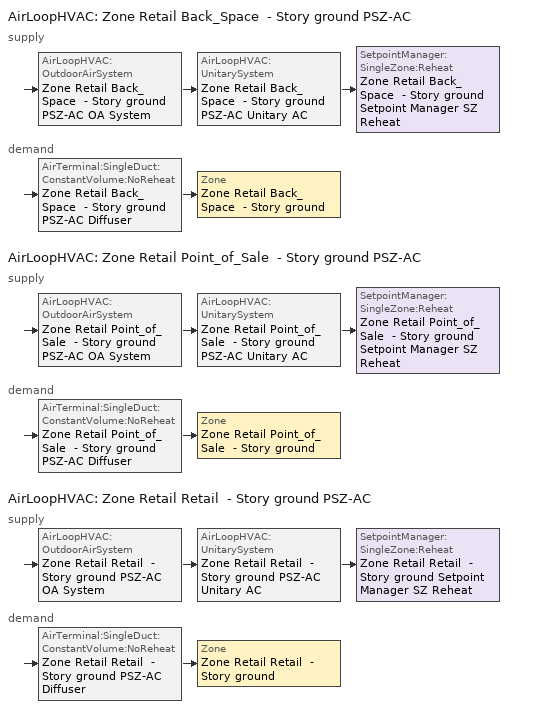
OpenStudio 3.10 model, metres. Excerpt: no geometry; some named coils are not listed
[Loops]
AirLoopHVAC 'Zone Retail Back_Space  - Story ground PSZ-AC'
 supply: AirLoopHVAC:OutdoorAirSystem 'Zone Retail Back_Space  - Story ground PSZ-AC OA System' > AirLoopHVAC:UnitarySystem 'Zone Retail Back_Space  - Story ground PSZ-AC Unitary AC' > SetpointManager:SingleZone:Reheat 'Zone Retail Back_Space  - Story ground Setpoint Manager SZ Reheat'
 demand: AirTerminal:SingleDuct:ConstantVolume:NoReheat 'Zone Retail Back_Space  - Story ground PSZ-AC Diffuser' > Zone 'Zone Retail Back_Space  - Story ground'
AirLoopHVAC 'Zone Retail Point_of_Sale  - Story ground PSZ-AC'
 supply: AirLoopHVAC:OutdoorAirSystem 'Zone Retail Point_of_Sale  - Story ground PSZ-AC OA System' > AirLoopHVAC:UnitarySystem 'Zone Retail Point_of_Sale  - Story ground PSZ-AC Unitary AC' > SetpointManager:SingleZone:Reheat 'Zone Retail Point_of_Sale  - Story ground Setpoint Manager SZ Reheat'
 demand: AirTerminal:SingleDuct:ConstantVolume:NoReheat 'Zone Retail Point_of_Sale  - Story ground PSZ-AC Diffuser' > Zone 'Zone Retail Point_of_Sale  - Story ground'
AirLoopHVAC 'Zone Retail Retail  - Story ground PSZ-AC'
 supply: AirLoopHVAC:OutdoorAirSystem 'Zone Retail Retail  - Story ground PSZ-AC OA System' > AirLoopHVAC:UnitarySystem 'Zone Retail Retail  - Story ground PSZ-AC Unitary AC' > SetpointManager:SingleZone:Reheat 'Zone Retail Retail  - Story ground Setpoint Manager SZ Reheat'
 demand: AirTerminal:SingleDuct:ConstantVolume:NoReheat 'Zone Retail Retail  - Story ground PSZ-AC Diffuser' > Zone 'Zone Retail Retail  - Story ground'
[SizingPeriod:DesignDay] Barometric Pressure {Pa}=100034; Wind Speed {m/s}=3.5; Wind Direction {deg}=320; Rain Indicator=No; Snow Indicator=No; Day of Month=21; Day Type=SummerDesignDay; Daylight Saving Time Indicator=No; Humidity Condition Type=Wetbulb; Dry-Bulb Temperature Range Modifier Type=DefaultMultipliers; Solar Model Indicator=ASHRAETau
Name | Maximum Dry-Bulb Temperature {C} | Daily Dry-Bulb Temperature Range {deltaC} | Month | Wetbulb or DewPoint at Maximum Dry-Bulb {C} | ASHRAE Clear Sky Optical Depth for Beam Irradiance | ASHRAE Clear Sky Optical Depth for Diffuse Irradiance
Dothan Rgnl October .4% Condns DB=>MCWB 1 | 32.1 | 11.8 | 10 | 22.4 | 0.369 | 2.512
Dothan Rgnl September .4% Condns DB=>MCWB 1 | 35.2 | 10.3 | 9 | 22.8 | 0.397 | 2.425
[Sizing:Zone] Zone Cooling Design Supply Air Temperature Input Method=SupplyAirTemperature; Zone Cooling Design Supply Air Temperature {C}=12.7778; Zone Cooling Design Supply Air Temperature Difference {deltaC}=11.11; Zone Heating Design Supply Air Temperature Input Method=SupplyAirTemperature; Zone Heating Design Supply Air Temperature {C}=50; Zone Heating Design Supply Air Temperature Difference {deltaC}=11.11; Zone Cooling Design Supply Air Humidity Ratio {kg-H2O/kg-air}=0.0085; Zone Heating Design Supply Air Humidity Ratio {kg-H2O/kg-air}=0.008; Cooling Design Air Flow Method=DesignDay; Heating Design Air Flow Method=DesignDay; Heating Maximum Air Flow Fraction=1; Account for Dedicated Outdoor Air System=No; Dedicated Outdoor Air System Control Strategy=NeutralSupplyAir; Dedicated Outdoor Air Low Setpoint Temperature for Design {C}=autosize; Dedicated Outdoor Air High Setpoint Temperature for Design {C}=autosize; Zone Load Sizing Method=Sensible Load Only No Latent Load; Zone Latent Cooling Design Supply Air Humidity Ratio Input Method=HumidityRatioDifference; Zone Cooling Design Supply Air Humidity Ratio Difference {kgWater/kgDryAir}=0.005; Zone Latent Heating Design Supply Air Humidity Ratio Input Method=HumidityRatioDifference; Zone Humidification Design Supply Air Humidity Ratio Difference {kgWater/kgDryAir}=0.005; Sizing Option=Coincident
Zone Retail Retail  - Story ground; Zone Retail Point_of_Sale  - Story ground; Zone Retail Back_Space  - Story ground
[Zone equipment]
Zone Retail Retail  - Story ground: Zone Retail Retail  - Story ground PSZ-AC Diffuser
Zone Retail Point_of_Sale  - Story ground: Zone Retail Point_of_Sale  - Story ground PSZ-AC Diffuser
Zone Retail Back_Space  - Story ground: Zone Retail Back_Space  - Story ground PSZ-AC Diffuser
[AirLoopHVAC] Design Return Air Flow Fraction of Supply Air Flow=1
Name | Availability Schedule | Design Supply Air Flow Rate {m3/s}
Zone Retail Back_Space  - Story ground PSZ-AC | Zone Retail Back_Space  - Story ground PSZ-AC Occ Sch | 0.587055
Zone Retail Point_of_Sale  - Story ground PSZ-AC | Zone Retail Point_of_Sale  - Story ground PSZ-AC Occ Sch | 0.297817
Zone Retail Retail  - Story ground PSZ-AC | Zone Retail Retail  - Story ground PSZ-AC Occ Sch | 2.7614
[Sizing:System] Type of Load to Size On=Sensible; Central Heating Maximum System Air Flow Ratio=1; Preheat Design Temperature {C}=7.22222; Preheat Design Humidity Ratio {kg-H2O/kg-Air}=0.008; Precool Design Temperature {C}=12.7778; Precool Design Humidity Ratio {kg-H2O/kg-Air}=0.008; Central Cooling Design Supply Air Temperature {C}=12.7778; Central Heating Design Supply Air Temperature {C}=50; Sizing Option=Coincident; 100% Outdoor Air in Cooling=No; 100% Outdoor Air in Heating=No; Central Cooling Design Supply Air Humidity Ratio {kg-H2O/kg-Air}=0.0085; Central Heating Design Supply Air Humidity Ratio {kg-H2O/kg-Air}=0.008; Cooling Design Air Flow Method=DesignDay; Heating Design Air Flow Method=DesignDay; System Outdoor Air Method=ZoneSum; Zone Maximum Outdoor Air Fraction=1; Cooling Supply Air Flow Rate Per Floor Area {m3/s-m2}=0.00996765; Cooling Fraction of Autosized Cooling Supply Air Flow Rate=1; Cooling Supply Air Flow Rate Per Unit Cooling Capacity {m3/s-W}=3.94755e-05; Heating Supply Air Flow Rate Per Floor Area {m3/s-m2}=0.00996765; Heating Fraction of Autosized Heating Supply Air Flow Rate=1; Heating Fraction of Autosized Cooling Supply Air Flow Rate=1; Heating Supply Air Flow Rate Per Unit Heating Capacity {m3/s-W}=3.15882e-05; Cooling Design Capacity Method=CoolingDesignCapacity; Cooling Design Capacity Per Floor Area {W/m2}=234.7; Fraction of Autosized Cooling Design Capacity=1; Heating Design Capacity Method=HeatingDesignCapacity; Heating Design Capacity Per Floor Area {W/m2}=157; Fraction of Autosized Heating Design Capacity=1; Central Cooling Capacity Control Method=OnOff; Occupant Diversity=1
Name | Design Outdoor Air Flow Rate {m3/s} | Cooling Design Capacity {W} | Heating Design Capacity {W}
Zone Retail Back_Space  - Story ground PSZ-AC | 0.587055 | 7731.85 | 8774.91
Zone Retail Point_of_Sale  - Story ground PSZ-AC | 0.297817 | 4263.17 | 3209.06
Zone Retail Retail  - Story ground PSZ-AC | 2.7614 | 41650.02 | 37292.45
[SetpointManager:SingleZone:Reheat] Minimum Supply Air Temperature {C}=12.7778; Maximum Supply Air Temperature {C}=50
Name | Control Zone | Setpoint Node or NodeList
Zone Retail Back_Space  - Story ground Setpoint Manager SZ Reheat | Zone Retail Back_Space  - Story ground | Zone Retail Back_Space  - Story ground PSZ-AC Supply Outlet Node
Zone Retail Point_of_Sale  - Story ground Setpoint Manager SZ Reheat | Zone Retail Point_of_Sale  - Story ground | Zone Retail Point_of_Sale  - Story ground PSZ-AC Supply Outlet Node
Zone Retail Retail  - Story ground Setpoint Manager SZ Reheat | Zone Retail Retail  - Story ground | Zone Retail Retail  - Story ground PSZ-AC Supply Outlet Node
[Coil:Heating:Gas] Availability Schedule=Always On Discrete; Gas Burner Efficiency=0.8; On Cycle Parasitic Electric Load {W}=0; Off Cycle Parasitic Gas Load {W}=0
Name | Nominal Capacity {W}
Zone Retail Back_Space  - Story ground PSZ-AC Gas Htg Coil 75kBtu/hr 0.8 Thermal Eff | 23122.3
Zone Retail Point_of_Sale  - Story ground PSZ-AC Gas Htg Coil 52kBtu/hr 0.8 Thermal Eff | 12212.9
Zone Retail Retail  - Story ground PSZ-AC Gas Htg Coil 419kBtu/hr 0.8 Thermal Eff | 116390
[Coil:Heating:Electric] Availability Schedule=Always Off Discrete; Efficiency=1; Nominal Capacity {W}=0
Zone Retail Back_Space  - Story ground PSZ-AC No Heat; Zone Retail Point_of_Sale  - Story ground PSZ-AC No Heat; Zone Retail Retail  - Story ground PSZ-AC No Heat
[Coil:Cooling:DX:SingleSpeed] Availability Schedule=Always On Discrete; Rated Evaporator Fan Power Per Volume Flow Rate 2017 {W/(m3/s)}=773.3; Rated Evaporator Fan Power Per Volume Flow Rate 2023 {W/(m3/s)}=934.4; Total Cooling Capacity Function of Temperature Curve=CoilClgDXQRatio_fTwbToadbSI; Total Cooling Capacity Function of Flow Fraction Curve=CoilClgDXSnglQRatio_fCFMRatio; Energy Input Ratio Function of Temperature Curve=CoilClgDXEIRRatio_fTwbToadbSI; Energy Input Ratio Function of Flow Fraction Curve=CoilClgDXSnglEIRRatio_fCFMRatio; Part Load Fraction Correlation Curve=CoilClgDXEIRRatio_fQFrac; Minimum Outdoor Dry-Bulb Temperature for Compressor Operation {C}=-25; Nominal Time for Condensate Removal to Begin {s}=0; Ratio of Initial Moisture Evaporation Rate and Steady State Latent Capacity=0; Maximum Cycling Rate {cycles/hr}=0; Latent Capacity Time Constant {s}=0; Condenser Type=AirCooled; Evaporative Condenser Effectiveness=0.9; Evaporative Condenser Air Flow Rate {m3/s}=autosize; Evaporative Condenser Pump Rated Power Consumption {W}=autosize; Crankcase Heater Capacity {W}=0; Maximum Outdoor Dry-Bulb Temperature for Crankcase Heater Operation {C}=10; Basin Heater Capacity {W/K}=0; Basin Heater Setpoint Temperature {C}=2
Name | Rated Total Cooling Capacity {W} | Rated Sensible Heat Ratio | Rated COP {W/W} | Rated Air Flow Rate {m3/s}
Zone Retail Back_Space  - Story ground PSZ-AC 1spd DX AC Clg Coil 44kBtu/hr 9.7SEER 47kBtu/hr 12SEER | 11338.5 | 0.790104 | 3.4608 | 0.587055
Zone Retail Point_of_Sale  - Story ground PSZ-AC 1spd DX AC Clg Coil 27kBtu/hr 9.7SEER 29kBtu/hr 12SEER | 6575.74 | 0.739637 | 3.4608 | 0.297817
Zone Retail Retail  - Story ground PSZ-AC 1spd DX AC Clg Coil 270kBtu/hr 8.5EER 261kBtu/hr 9.3EER | 65656.9 | 0.714966 | 3.23359 | 2.7614
[Fan:OnOff] Availability Schedule=Always On Discrete; Pressure Rise {Pa}=622.722; Motor In Airstream Fraction=1
Name | Fan Total Efficiency | Maximum Flow Rate {m3/s} | Motor Efficiency | Fan Power Ratio Function of Speed Ratio Curve | Fan Efficiency Ratio Function of Speed Ratio Curve
Zone Retail Back_Space  - Story ground PSZ-AC Fan | 0.53625 | 0.587055 | 0.825 | Fan On Off Power Curve | Fan On Off Efficiency Curve
Zone Retail Point_of_Sale  - Story ground PSZ-AC Fan | 0.53625 | 0.297817 | 0.825 | Fan On Off Power Curve 1 | Fan On Off Efficiency Curve 1
Zone Retail Retail  - Story ground PSZ-AC Fan | 0.56875 | 2.7614 | 0.875 | Fan On Off Power Curve 2 | Fan On Off Efficiency Curve 2
[AirLoopHVAC:UnitarySystem] Control Type=Load; Dehumidification Control Type=None; Availability Schedule=Always On Discrete; Fan Placement=DrawThrough; DX Heating Coil Sizing Ratio=1; Use DOAS DX Cooling Coil=No; DOAS DX Cooling Coil Leaving Minimum Air Temperature {C}=2; Latent Load Control=SensibleOnlyLoadControl; Supply Air Flow Rate Method During Cooling Operation=SupplyAirFlowRate; Supply Air Flow Rate Method During Heating Operation=SupplyAirFlowRate; Supply Air Flow Rate Method When No Cooling or Heating is Required=None; No Load Supply Air Flow Rate Control Set To Low Speed=Yes; Maximum Supply Air Temperature {C}=50; Maximum Outdoor Dry-Bulb Temperature for Supplemental Heater Operation {C}=21; Ancilliary On-Cycle Electric Power {W}=0; Ancilliary Off-Cycle Electric Power {W}=0
Name | Controlling Zone or Thermostat Location | Supply Fan | Supply Air Fan Operating Mode Schedule | Heating Coil | Cooling Coil | Supplemental Heating Coil | Supply Air Flow Rate During Cooling Operation {m3/s} | Supply Air Flow Rate During Heating Operation {m3/s}
Zone Retail Back_Space  - Story ground PSZ-AC Unitary AC | Zone Retail Back_Space  - Story ground | Zone Retail Back_Space  - Story ground PSZ-AC Fan | Zone Retail Back_Space  - Story ground PSZ-AC_night_fancycle_schedule | Zone Retail Back_Space  - Story ground PSZ-AC Gas Htg Coil 75kBtu/hr 0.8 Thermal Eff | Zone Retail Back_Space  - Story ground PSZ-AC 1spd DX AC Clg Coil 44kBtu/hr 9.7SEER 47kBtu/hr 12SEER | Zone Retail Back_Space  - Story ground PSZ-AC No Heat | 0.587055 | 0.587055
Zone Retail Point_of_Sale  - Story ground PSZ-AC Unitary AC | Zone Retail Point_of_Sale  - Story ground | Zone Retail Point_of_Sale  - Story ground PSZ-AC Fan | Zone Retail Point_of_Sale  - Story ground PSZ-AC_night_fancycle_schedule | Zone Retail Point_of_Sale  - Story ground PSZ-AC Gas Htg Coil 52kBtu/hr 0.8 Thermal Eff | Zone Retail Point_of_Sale  - Story ground PSZ-AC 1spd DX AC Clg Coil 27kBtu/hr 9.7SEER 29kBtu/hr 12SEER | Zone Retail Point_of_Sale  - Story ground PSZ-AC No Heat | 0.297817 | 0.297817
Zone Retail Retail  - Story ground PSZ-AC Unitary AC | Zone Retail Retail  - Story ground | Zone Retail Retail  - Story ground PSZ-AC Fan | Zone Retail Retail  - Story ground PSZ-AC_night_fancycle_schedule | Zone Retail Retail  - Story ground PSZ-AC Gas Htg Coil 419kBtu/hr 0.8 Thermal Eff | Zone Retail Retail  - Story ground PSZ-AC 1spd DX AC Clg Coil 270kBtu/hr 8.5EER 261kBtu/hr 9.3EER | Zone Retail Retail  - Story ground PSZ-AC No Heat | 2.7614 | 2.7614
[Controller:OutdoorAir] Economizer Control Type=NoEconomizer; Economizer Control Action Type=ModulateFlow; Economizer Maximum Limit Dry-Bulb Temperature {C}=28; Economizer Maximum Limit Enthalpy {J/kg}=64000; Lockout Type=LockoutWithCompressor; Minimum Limit Type=FixedMinimum; High Humidity Control=No; High Humidity Outdoor Air Flow Ratio=1; Control High Indoor Humidity Based on Outdoor Humidity Ratio=Yes; Heat Recovery Bypass Control Type=BypassWhenWithinEconomizerLimits; Economizer Operation Staging=InterlockedWithMechanicalCooling
Name | Minimum Outdoor Air Flow Rate {m3/s} | Maximum Outdoor Air Flow Rate {m3/s} | Minimum Outdoor Air Schedule | Maximum Fraction of Outdoor Air Schedule | Controller Mechanical Ventilation
Zone Retail Back_Space  - Story ground PSZ-AC OA System Controller | 0.0644775 | 0.587055 | Zone Retail Back_Space  - Story ground PSZ-AC_night_ventcycle_schedule | ems_Zone_Retail_Back_Space____Story_ground_PSZ_AC_maxOASch | Controller Mechanical Ventilation 1
Zone Retail Point_of_Sale  - Story ground PSZ-AC OA System Controller | 0.0511615 | 0.297817 | Zone Retail Point_of_Sale  - Story ground PSZ-AC_night_ventcycle_schedule | ems_Zone_Retail_Point_of_Sale____Story_ground_PSZ_AC_maxOASch | Controller Mechanical Ventilation 2
Zone Retail Retail  - Story ground PSZ-AC OA System Controller | 0.594548 | 2.7614 | Zone Retail Retail  - Story ground PSZ-AC_night_ventcycle_schedule | ems_Zone_Retail_Retail____Story_ground_PSZ_AC_maxOASch | Controller Mechanical Ventilation 3
[Controller:MechanicalVentilation] Availability Schedule=Always On Discrete
Controller Mechanical Ventilation 1; Controller Mechanical Ventilation 2; Controller Mechanical Ventilation 3
[AirLoopHVAC:OutdoorAirSystem]
Name | Controller
Zone Retail Back_Space  - Story ground PSZ-AC OA System | Zone Retail Back_Space  - Story ground PSZ-AC OA System Controller
Zone Retail Point_of_Sale  - Story ground PSZ-AC OA System | Zone Retail Point_of_Sale  - Story ground PSZ-AC OA System Controller
Zone Retail Retail  - Story ground PSZ-AC OA System | Zone Retail Retail  - Story ground PSZ-AC OA System Controller
[AirTerminal:SingleDuct:ConstantVolume:NoReheat] Availability Schedule=Always On Discrete
Name | Maximum Air Flow Rate {m3/s}
Zone Retail Back_Space  - Story ground PSZ-AC Diffuser | 0.587055
Zone Retail Point_of_Sale  - Story ground PSZ-AC Diffuser | 0.297817
Zone Retail Retail  - Story ground PSZ-AC Diffuser | 2.7614
[ZoneHVAC:UnitHeater]
Zone Retail Entry  - Story ground Unit Heater: Availability Schedule=Always On Discrete; Supply Air Fan=Zone Retail Entry  - Story ground UnitHeater Fan; Maximum Supply Air Flow Rate {m3/s}=0.0132899; Fan Control Type=OnOff; Heating Coil=Zone Retail Entry  - Story ground UnitHeater Gas Htg Coil 2kBtu/hr 0.8 Thermal Eff; Maximum Hot Water Flow Rate {m3/s}=autosize; Minimum Hot Water Flow Rate {m3/s}=0; Heating Convergence Tolerance=0.001
[Schedule:Ruleset]
Name | Default Day Schedule | Summer Design Day Schedule | Winter Design Day Schedule
Zone Retail Back_Space  - Story ground PSZ-AC Occ Sch | Zone Retail Back_Space  - Story ground PSZ-AC Occ Sch Default | Zone Retail Back_Space  - Story ground PSZ-AC Occ Sch Summer Design Day | Zone Retail Back_Space  - Story ground PSZ-AC Occ Sch Winter Design Day
Zone Retail Point_of_Sale  - Story ground PSZ-AC Occ Sch | Zone Retail Point_of_Sale  - Story ground PSZ-AC Occ Sch Default | Zone Retail Point_of_Sale  - Story ground PSZ-AC Occ Sch Summer Design Day | Zone Retail Point_of_Sale  - Story ground PSZ-AC Occ Sch Winter Design Day
Zone Retail Retail  - Story ground PSZ-AC Occ Sch | Zone Retail Retail  - Story ground PSZ-AC Occ Sch Default | Zone Retail Retail  - Story ground PSZ-AC Occ Sch Summer Design Day | Zone Retail Retail  - Story ground PSZ-AC Occ Sch Winter Design Day
ems_Zone_Retail_Back_Space____Story_ground_PSZ_AC_maxOASch | ems_Zone_Retail_Back_Space____Story_ground_PSZ_AC_maxOASch_Default
ems_Zone_Retail_Point_of_Sale____Story_ground_PSZ_AC_maxOASch | ems_Zone_Retail_Point_of_Sale____Story_ground_PSZ_AC_maxOASch_Default
ems_Zone_Retail_Retail____Story_ground_PSZ_AC_maxOASch | ems_Zone_Retail_Retail____Story_ground_PSZ_AC_maxOASch_Default
Zone Retail Back_Space  - Story ground PSZ-AC_night_fancycle_schedule | Zone Retail Back_Space  - Story ground PSZ-AC Occ Sch Default 1 | Zone Retail Back_Space  - Story ground PSZ-AC Occ Sch Summer Design Day 1 | Zone Retail Back_Space  - Story ground PSZ-AC Occ Sch Winter Design Day 1
Zone Retail Point_of_Sale  - Story ground PSZ-AC_night_fancycle_schedule | Zone Retail Point_of_Sale  - Story ground PSZ-AC Occ Sch Default 1 | Zone Retail Point_of_Sale  - Story ground PSZ-AC Occ Sch Summer Design Day 1 | Zone Retail Point_of_Sale  - Story ground PSZ-AC Occ Sch Winter Design Day 1
Zone Retail Retail  - Story ground PSZ-AC_night_fancycle_schedule | Zone Retail Retail  - Story ground PSZ-AC Occ Sch Default 2 | Zone Retail Retail  - Story ground PSZ-AC Occ Sch Summer Design Day 2 | Zone Retail Retail  - Story ground PSZ-AC Occ Sch Winter Design Day 2
[Schedule:Day]
Zone Retail Back_Space  - Story ground PSZ-AC Occ Sch Default; Zone Retail Point_of_Sale  - Story ground PSZ-AC Occ Sch Default; Zone Retail Retail  - Story ground PSZ-AC Occ Sch Default; Zone Retail Back_Space  - Story ground PSZ-AC Occ Sch Default 1; Zone Retail Point_of_Sale  - Story ground PSZ-AC Occ Sch Default 1; Zone Retail Retail  - Story ground PSZ-AC Occ Sch Default 2: 11, 0, 0, 19, 0, 1, 24, 0, 0
Zone Retail Back_Space  - Story ground PSZ-AC Occ Sch Winter Design Day; Zone Retail Back_Space  - Story ground PSZ-AC Occ Sch Summer Design Day; Zone Retail Point_of_Sale  - Story ground PSZ-AC Occ Sch Winter Design Day; Zone Retail Point_of_Sale  - Story ground PSZ-AC Occ Sch Summer Design Day; Zone Retail Retail  - Story ground PSZ-AC Occ Sch Winter Design Day; Zone Retail Retail  - Story ground PSZ-AC Occ Sch Summer Design Day; Zone Retail Back_Space  - Story ground PSZ-AC Occ Sch Summer Design Day 1; Zone Retail Back_Space  - Story ground PSZ-AC Occ Sch Winter Design Day 1; Zone Retail Point_of_Sale  - Story ground PSZ-AC Occ Sch Summer Design Day 1; Zone Retail Point_of_Sale  - Story ground PSZ-AC Occ Sch Winter Design Day 1; Zone Retail Retail  - Story ground PSZ-AC Occ Sch Summer Design Day 2; Zone Retail Retail  - Story ground PSZ-AC Occ Sch Winter Design Day 2: 24, 0, 1
Schedule Day 18; Schedule Day 19; Schedule Day 20; Schedule Day 21; Schedule Day 22; Schedule Day 23; Schedule Day 26; Schedule Day 27; Schedule Day 28; Schedule Day 29; Schedule Day 30; Schedule Day 31: 9, 0, 0, 22, 0, 1, 24, 0, 0
ems_Zone_Retail_Back_Space____Story_ground_PSZ_AC_maxOASch_Default; ems_Zone_Retail_Point_of_Sale____Story_ground_PSZ_AC_maxOASch_Default; ems_Zone_Retail_Retail____Story_ground_PSZ_AC_maxOASch_Default: 24, 0, 0.7
[Schedule:Rule] Date Specification Type=DateRange; Start Month=1; End Month=12
Name | Schedule Ruleset | Rule Order | Day Schedule | Apply Saturday | Start Day | End Day | Apply Sunday
Schedule Rule 18 | Zone Retail Back_Space  - Story ground PSZ-AC Occ Sch | 1 | Schedule Day 18 | Yes | 6 | 29
Schedule Rule 19 | Zone Retail Back_Space  - Story ground PSZ-AC Occ Sch | 0 | Schedule Day 19 |  | 7 | 30 | Yes
Schedule Rule 20 | Zone Retail Point_of_Sale  - Story ground PSZ-AC Occ Sch | 1 | Schedule Day 20 | Yes | 6 | 29
Schedule Rule 21 | Zone Retail Point_of_Sale  - Story ground PSZ-AC Occ Sch | 0 | Schedule Day 21 |  | 7 | 30 | Yes
Schedule Rule 22 | Zone Retail Retail  - Story ground PSZ-AC Occ Sch | 1 | Schedule Day 22 | Yes | 6 | 29
Schedule Rule 23 | Zone Retail Retail  - Story ground PSZ-AC Occ Sch | 0 | Schedule Day 23 |  | 7 | 30 | Yes
Schedule Rule 30 | Zone Retail Back_Space  - Story ground PSZ-AC_night_fancycle_schedule | 0 | Schedule Day 26 |  | 7 | 30 | Yes
Schedule Rule 31 | Zone Retail Back_Space  - Story ground PSZ-AC_night_fancycle_schedule | 1 | Schedule Day 27 | Yes | 6 | 29
Schedule Rule 32 | Zone Retail Point_of_Sale  - Story ground PSZ-AC_night_fancycle_schedule | 0 | Schedule Day 28 |  | 7 | 30 | Yes
Schedule Rule 33 | Zone Retail Point_of_Sale  - Story ground PSZ-AC_night_fancycle_schedule | 1 | Schedule Day 29 | Yes | 6 | 29
Schedule Rule 34 | Zone Retail Retail  - Story ground PSZ-AC_night_fancycle_schedule | 0 | Schedule Day 30 |  | 7 | 30 | Yes
Schedule Rule 35 | Zone Retail Retail  - Story ground PSZ-AC_night_fancycle_schedule | 1 | Schedule Day 31 | Yes | 6 | 29
[Schedule:Constant]
Name | Value
Always On Discrete; Zone Retail Back_Space  - Story ground PSZ-AC_night_ventcycle_schedule; Zone Retail Point_of_Sale  - Story ground PSZ-AC_night_ventcycle_schedule; Zone Retail Retail  - Story ground PSZ-AC_night_ventcycle_schedule | 1
Always Off Discrete | 0
[Curve:Exponent] Coefficient1 Constant=1; Coefficient2 Constant=0; Coefficient3 Constant=0; Minimum Value of x=0; Maximum Value of x=1
Fan On Off Power Curve; Fan On Off Power Curve 1; Fan On Off Power Curve 2
[Curve:Cubic] Maximum Value of x=1
Name | Coefficient1 Constant | Coefficient2 x | Coefficient3 x**2 | Coefficient4 x**3 | Minimum Value of x
Fan On Off Efficiency Curve; Fan On Off Efficiency Curve 1; Fan On Off Efficiency Curve 2 | 1 | 0 | 0 | 0 | 0
CoilClgDXEIRRatio_fQFrac | 0 | 5.1091 | -8.5515 | 4.4744 | 0.7
[Curve:Biquadratic] Minimum Value of x=13.89; Maximum Value of x=25; Minimum Value of y=23.89; Maximum Value of y=46.11; Minimum Curve Output=0.77
Name | Coefficient1 Constant | Coefficient2 x | Coefficient3 x**2 | Coefficient4 y | Coefficient5 y**2 | Coefficient6 x*y | Maximum Curve Output
CoilClgDXQRatio_fTwbToadbSI | 0.86779 | 0.014245 | 0.000554 | -0.007569 | 3.2e-05 | -0.000191 | 1.29
CoilClgDXEIRRatio_fTwbToadbSI | 0.116709 | 0.028458 | -0.000411 | 0.021422 | 0.000162 | -0.00068 | 1.33
[Curve:Quadratic]
Name | Coefficient1 Constant | Coefficient2 x | Coefficient3 x**2 | Minimum Value of x | Maximum Value of x
CoilClgDXSnglQRatio_fCFMRatio | 0.8 | 0.2 | 0 | 0.5 | 1.5
CoilClgDXSnglEIRRatio_fCFMRatio | 1.156 | -0.1816 | 0.0256 | 0 | 1
